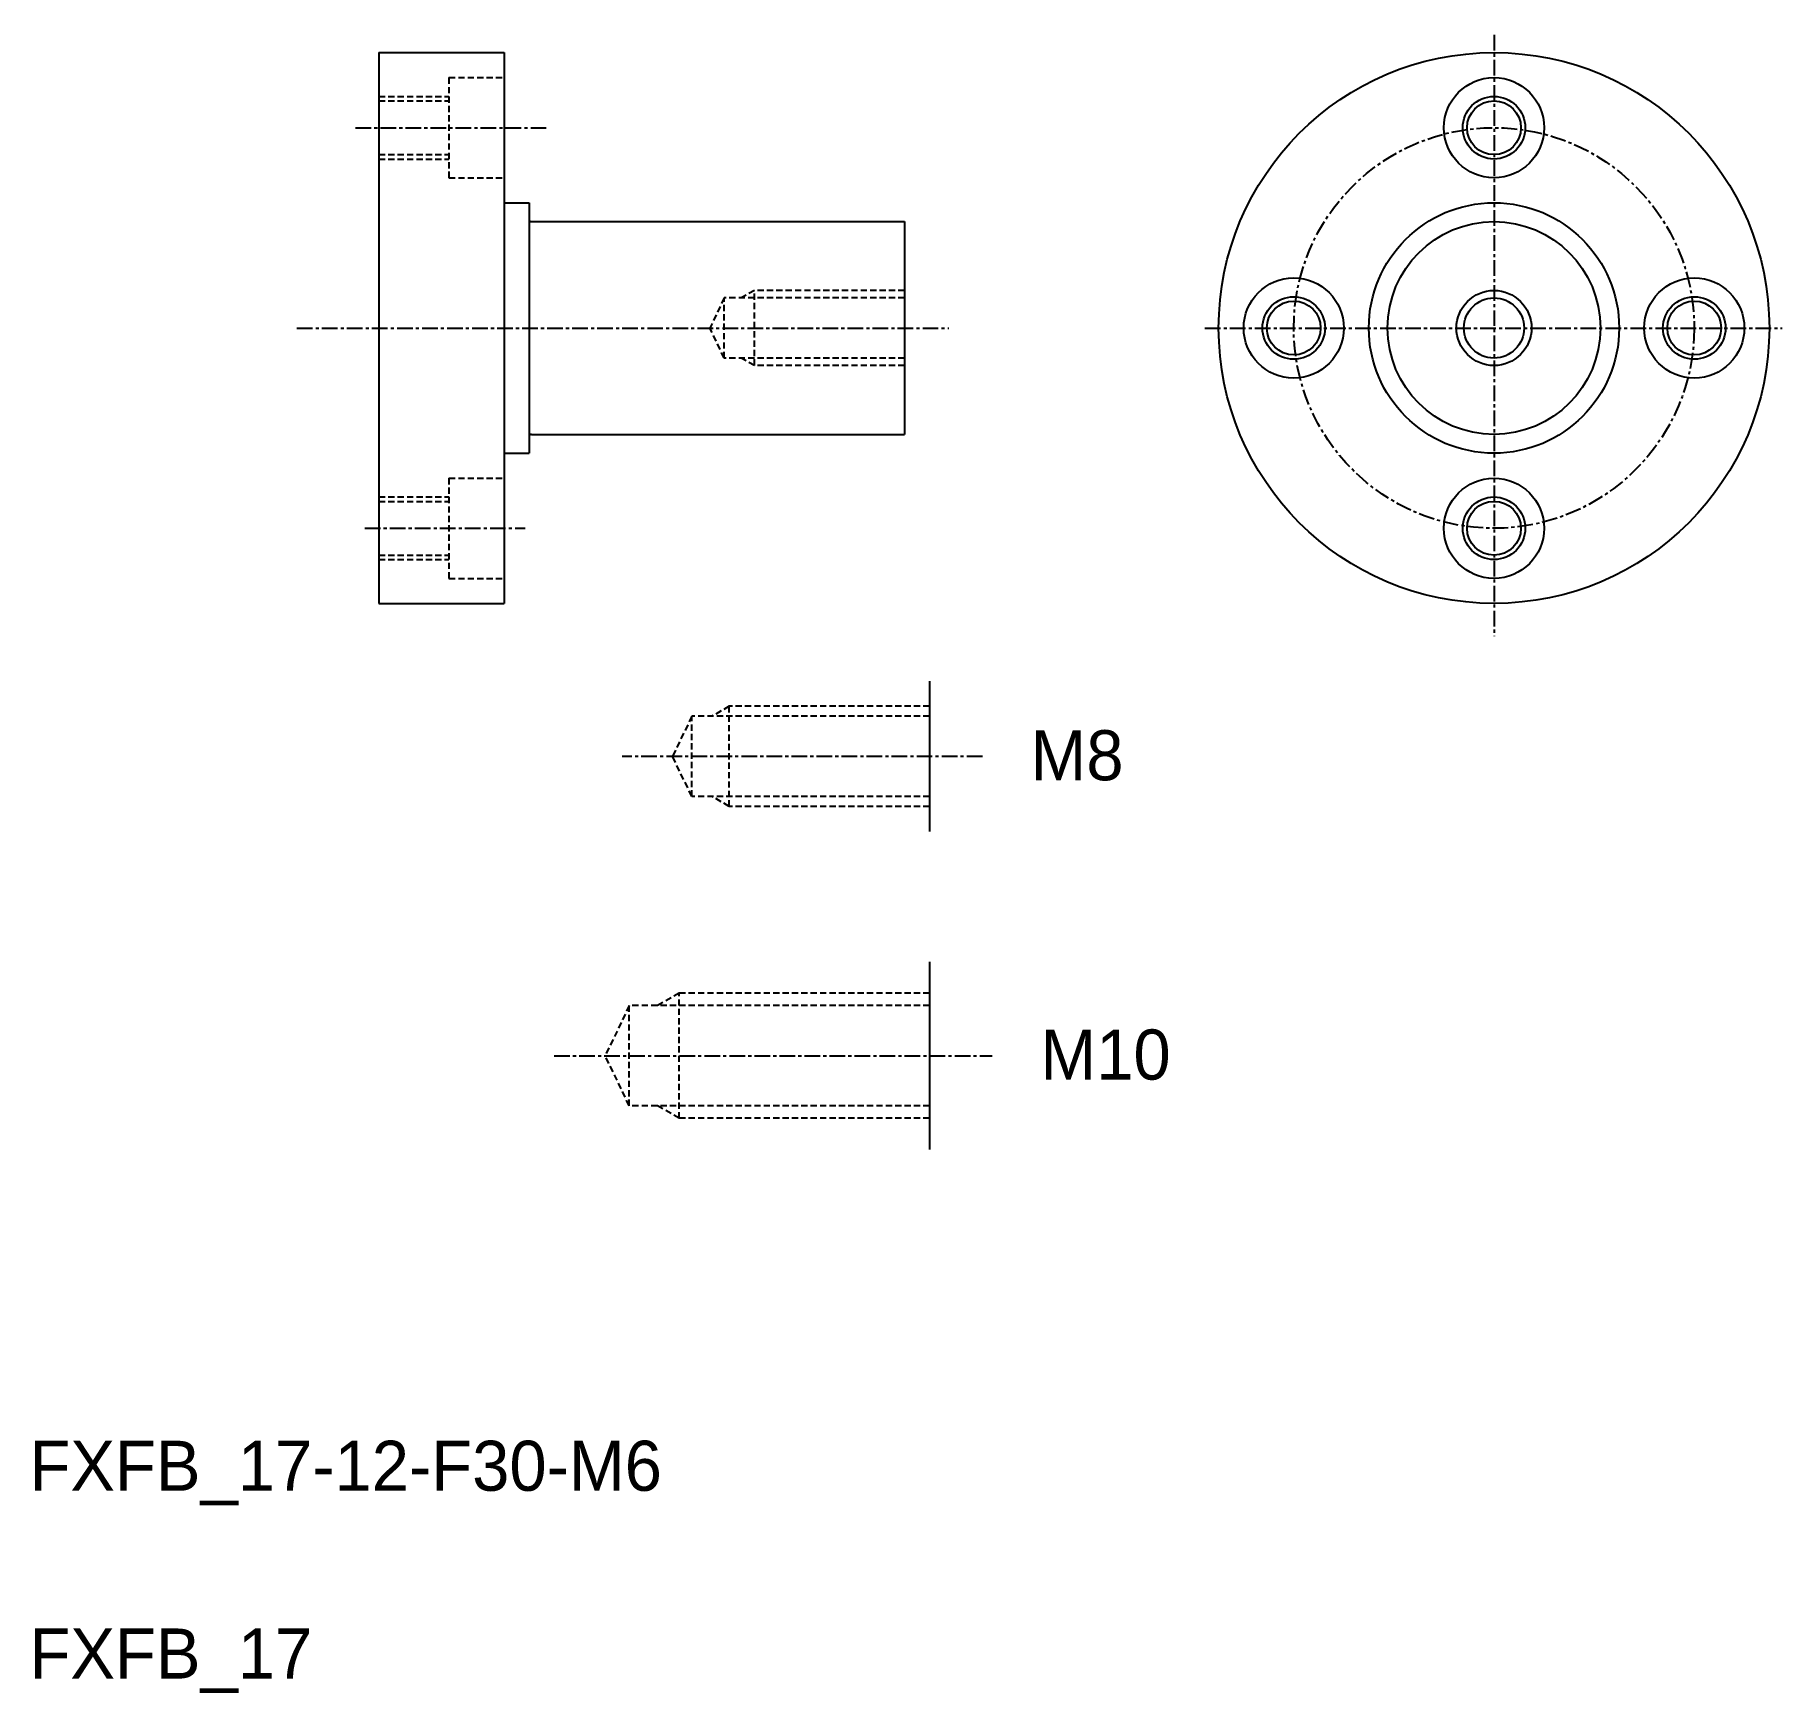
# Model space of a CAD drawing. Extents: x 62 to 202, y 48 to 180.
import ezdxf

# ---------------------------------------------------------------- set-up
doc = ezdxf.new("R2010")
doc.units = 0
doc.linetypes.add('CENTER', pattern=[2, 1.25, -0.25, 0.25, -0.25])
doc.linetypes.add('DASHED', pattern=[0.75, 0.5, -0.25])
doc.layers.get('0').update_dxf_attribs({"linetype": 'CONTINUOUS'})
doc.layers.add('CENTER', color=1, linetype='CENTER')

msp = doc.modelspace()

# ---------------------------------------------------------------- linework, layer by layer
at = {"color": 7, "linetype": 'CONTINUOUS'}
for p, q in [((89.85, 178.72), (89.85, 134.72)), ((89.85, 178.72), (99.85, 178.72)), ((99.85, 178.72), (99.85, 134.72)), ((99.85, 167.72), (99.85, 167.72)), ((99.85, 166.72), (101.85, 166.72)), ((101.85, 166.72), (101.85, 146.72)), ((102.05, 165.22), (131.85, 165.22)), ((131.85, 165.22), (131.85, 148.22)), ((131.85, 165.22), (131.85, 148.22)), ((99.85, 156.72), (99.85, 156.72)), ((102.05, 148.22), (131.85, 148.22)), ((99.85, 146.72), (101.85, 146.72)), ((89.85, 134.72), (99.85, 134.72)), ((133.85, 128.5), (133.85, 116.5)), ((133.85, 106.09), (133.85, 91.09))]:
    msp.add_line(p, q, dxfattribs=at)
at = {"color": 3, "linetype": 'DASHED'}
for p, q in [((95.45, 176.72), (99.85, 176.72)), ((95.45, 176.72), (95.45, 168.72)), ((89.85, 175.22), (95.45, 175.22)), ((89.85, 174.87), (95.45, 174.87)), ((89.85, 170.57), (95.45, 170.57)), ((89.85, 170.22), (95.45, 170.22)), ((95.45, 168.72), (99.85, 168.72)), ((119.85, 159.72), (118.81, 159.12)), ((131.85, 159.72), (119.85, 159.72)), ((119.85, 153.72), (119.85, 159.72)), ((117.45, 159.12), (116.3, 156.72)), ((131.85, 159.12), (117.45, 159.12)), ((117.45, 154.32), (117.45, 159.12)), ((117.45, 154.32), (116.3, 156.72)), ((131.85, 154.32), (117.45, 154.32)), ((119.85, 153.72), (118.81, 154.32)), ((131.85, 153.72), (119.85, 153.72)), ((95.45, 144.72), (95.45, 136.72)), ((95.45, 144.72), (99.85, 144.72)), ((89.85, 143.22), (95.45, 143.22)), ((89.85, 142.87), (95.45, 142.87)), ((89.85, 138.57), (95.45, 138.57)), ((89.85, 138.22), (95.45, 138.22)), ((95.45, 136.72), (99.85, 136.72)), ((114.85, 125.7), (113.32, 122.5)), ((133.85, 125.7), (114.85, 125.7)), ((114.85, 119.3), (114.85, 125.7)), ((117.85, 126.5), (116.46, 125.7)), ((133.85, 126.5), (117.85, 126.5)), ((117.85, 118.5), (117.85, 126.5)), ((114.85, 119.3), (113.32, 122.5)), ((133.85, 119.3), (114.85, 119.3)), ((117.85, 118.5), (116.46, 119.3)), ((133.85, 118.5), (117.85, 118.5)), ((113.85, 103.59), (112.12, 102.59)), ((133.85, 103.59), (113.85, 103.59)), ((113.85, 93.59), (113.85, 103.59)), ((109.85, 102.59), (107.94, 98.59)), ((133.85, 102.59), (109.85, 102.59)), ((109.85, 94.59), (109.85, 102.59)), ((109.85, 94.59), (107.94, 98.59)), ((133.85, 94.59), (109.85, 94.59)), ((113.85, 93.59), (112.12, 94.59)), ((133.85, 93.59), (113.85, 93.59))]:
    msp.add_line(p, q, dxfattribs=at)
at = {"color": 7, "linetype": 'CONTINUOUS'}
for centre, radius in [((178.95, 156.72), 22), ((178.95, 172.72), 4), ((178.95, 172.72), 2.15), ((178.95, 156.72), 10), ((178.95, 156.72), 8.5), ((162.95, 156.72), 4), ((194.95, 156.72), 4), ((162.95, 156.72), 2.15), ((178.95, 156.72), 2.4), ((194.95, 156.72), 2.15), ((178.95, 140.72), 4), ((178.95, 140.72), 2.15)]:
    msp.add_circle(centre, radius, dxfattribs=at)
at = {"color": 3, "linetype": 'CONTINUOUS'}
for centre, radius in [((178.95, 172.72), 2.5), ((162.95, 156.72), 2.5), ((178.95, 156.72), 3), ((194.95, 156.72), 2.5), ((178.95, 140.72), 2.5)]:
    msp.add_circle(centre, radius, dxfattribs=at)
at = {"color": 7, "linetype": 'CONTINUOUS'}
for centre, start, end in [((102.05, 165.42), 180, 270), ((102.05, 148.02), 90, 180)]:
    msp.add_arc(centre, 0.2, start, end, dxfattribs=at)
at = {"layer": 'CENTER', "color": 1, "linetype": 'CENTER'}
for p, q in [((178.95, 180.13), (178.95, 132.09)), ((87.98, 172.72), (103.21, 172.72)), ((83.3, 156.72), (135.4, 156.72)), ((155.85, 156.72), (201.97, 156.72)), ((88.73, 140.72), (101.54, 140.72)), ((138.07, 122.5), (109.3, 122.5)), ((103.86, 98.59), (138.86, 98.59))]:
    msp.add_line(p, q, dxfattribs=at)
msp.add_circle((178.95, 156.72), 16, dxfattribs=at)

# ---------------------------------------------------------------- texts
at = {"color": 7, "linetype": 'CONTINUOUS'}
for s, p in [('M8', (141.92, 120.59)), ('M10', (142.71, 96.68)), ('FXFB_17-12-F30-M6', (61.93, 63.83)), ('FXFB_17', (61.93, 48.83))]:
    msp.add_text(s, height=4, dxfattribs=at).set_placement(p)

doc.saveas('drawing.dxf')
